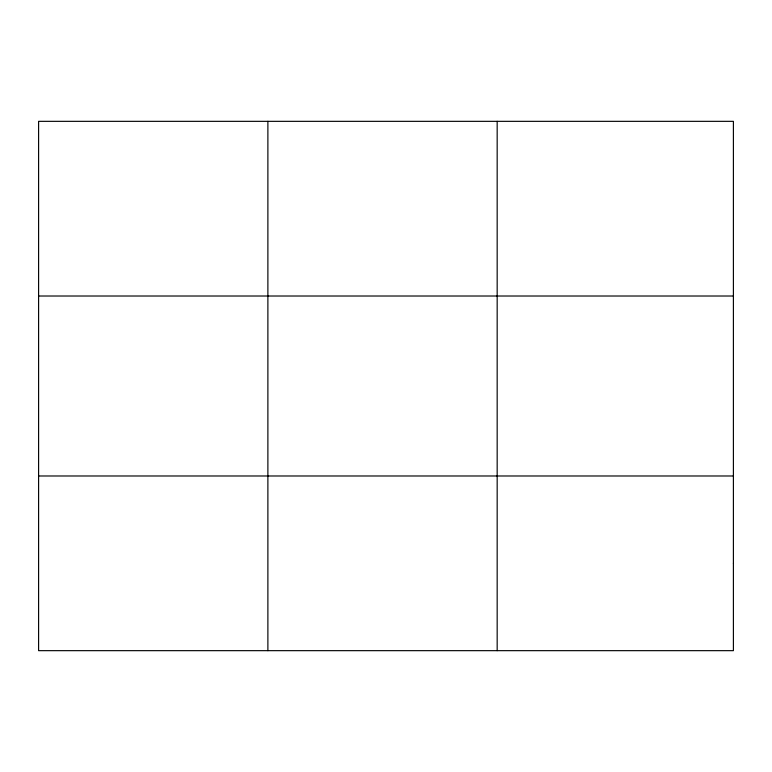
<?xml version="1.0" encoding="UTF-8"?>
<svg xmlns="http://www.w3.org/2000/svg" width="772" height="772" viewBox="0 0 772 772"><rect width="100%" height="100%" fill="white"/><g stroke="black" fill="none" stroke-linecap="round" stroke-linejoin="round"><path stroke-width="1.16" d="M267.884 121.339L267.884 650.661M497.168 121.339L497.168 650.661M38.6 296.014L733.4 296.014M38.6 475.986L733.4 475.986M733.4 563.319L733.4 650.661L38.6 650.661L38.6 121.339L733.4 121.339L733.4 563.319"/></g></svg>
